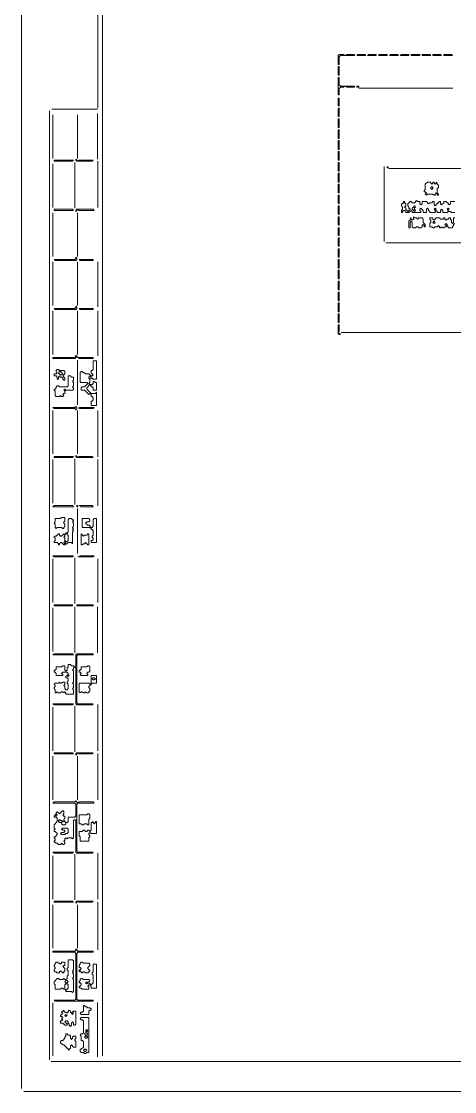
# Model space of a CAD drawing. Extents: x 67 to 2454, y 50 to 1737.
# Drawn here: x 67 to 465, y 50 to 1032 of the extents above; entities that cross this region are included whole.
import ezdxf

# ---------------------------------------------------------------- set-up
doc = ezdxf.new("R2010")
doc.units = 0
for name, color, linetype, lineweight in [('TEXT_FALLBACK_OUTLINE', 2, 'Continuous', 0), ('TRACE_STRAIGHT', 5, 'Continuous', 0), ('TRACE_TEXT_SYMBOL', 6, 'Continuous', 0)]:
    doc.layers.add(name, color=color, linetype=linetype, lineweight=lineweight)

msp = doc.modelspace()

# ---------------------------------------------------------------- linework, layer by layer
at = {"layer": 'TEXT_FALLBACK_OUTLINE', "color": 2}
for points in [[(430, 868), (428, 866), (426, 866), (425, 867), (424, 867), (422, 865), (422, 863), (423, 862), (423, 861), (424, 860), (422, 858), (420, 860), (420, 861), (419, 862), (420, 863), (420, 865), (419, 866), (419, 867), (418, 867), (418, 866), (417, 865), (416, 865), (416, 863), (417, 862), (417, 860), (416, 859), (416, 857), (417, 857), (417, 858), (418, 859), (419, 859), (420, 858), (420, 857), (423, 857), (425, 859), (426, 858), (426, 857), (434, 857), (434, 858), (433, 859), (433, 860), (434, 861), (436, 859), (436, 857), (439, 857), (439, 860), (440, 861), (441, 860), (441, 859), (442, 858), (442, 857), (447, 857), (447, 858), (448, 859), (449, 858), (449, 857), (452, 857), (452, 859), (453, 860), (454, 859), (454, 857), (458, 857), (459, 858), (461, 858)], [(465, 867), (461, 867), (461, 865), (460, 864), (459, 865), (459, 866), (458, 866), (457, 867), (455, 867), (455, 866), (453, 864), (452, 865), (452, 867), (451, 867), (449, 865), (448, 865), (448, 864), (447, 863), (446, 864), (446, 867), (445, 867), (444, 866), (442, 866), (441, 865), (439, 867), (435, 867), (435, 865), (434, 864), (433, 865), (433, 867), (431, 867), (430, 868)], [(461, 858), (462, 857), (465, 857)], [(465, 852), (464, 852), (464, 848), (463, 847), (462, 848), (462, 850), (461, 851), (461, 852), (460, 852), (459, 851), (458, 851), (457, 850), (456, 851), (456, 852), (455, 852), (454, 851), (452, 851), (451, 852), (448, 852), (446, 850), (445, 851), (445, 852), (442, 852), (442, 851), (443, 850), (443, 848), (442, 847), (442, 844), (444, 844), (445, 843), (446, 843), (447, 844), (449, 844), (450, 845), (451, 844), (451, 843), (452, 843), (453, 844), (454, 843), (455, 843), (456, 844), (457, 844), (458, 845), (459, 844), (459, 843), (463, 843), (463, 844), (464, 845), (464, 846), (465, 847)]]:
    msp.add_lwpolyline(points, dxfattribs=at)
for points in [[(426, 861), (427, 862), (428, 861), (428, 860), (427, 859), (426, 860)], [(427, 862), (428, 863), (429, 862), (428, 861)], [(427, 859), (428, 860), (429, 859), (428, 858)], [(446, 860), (447, 861), (448, 860), (447, 859)], [(458, 860), (459, 861), (460, 860), (459, 859)], [(427, 853), (427, 851), (426, 850), (425, 851), (425, 852), (424, 851), (424, 850), (423, 849), (423, 843), (424, 843), (424, 848), (425, 849), (426, 848), (426, 844), (427, 843), (429, 843), (430, 844), (431, 844), (432, 843), (434, 843), (435, 844), (435, 845), (436, 846), (437, 845), (437, 844), (438, 844), (438, 846), (436, 848), (436, 851), (435, 852), (432, 852), (431, 851), (430, 852), (428, 852)], [(445, 848), (446, 849), (447, 848), (446, 847)], [(456, 846), (457, 847), (458, 846), (457, 845)], [(104, 577), (103, 576), (98, 576), (98, 573), (97, 572), (98, 571), (98, 568), (99, 567), (100, 568), (104, 568), (105, 567), (106, 567), (106, 568), (107, 569), (107, 571), (106, 572), (106, 573), (107, 574), (107, 577)], [(111, 576), (110, 575), (110, 564), (109, 563), (108, 563), (108, 562), (107, 561), (106, 562), (104, 560), (103, 560), (102, 561), (102, 562), (101, 562), (99, 560), (97, 560), (97, 559), (98, 558), (98, 556), (97, 555), (97, 554), (100, 554), (101, 553), (101, 552), (102, 552), (102, 553), (103, 554), (104, 554), (106, 552), (107, 552), (108, 553), (109, 553), (110, 554), (113, 554), (114, 553), (114, 564), (115, 565), (114, 566), (115, 567), (114, 568), (115, 569), (115, 572), (114, 573), (115, 574), (115, 575), (114, 575), (113, 576)], [(107, 561), (108, 562), (109, 562), (110, 561), (110, 556), (109, 555), (108, 555), (107, 556), (107, 558), (106, 559), (107, 560)], [(106, 554), (107, 555), (108, 554), (107, 553)], [(106, 125), (104, 123), (105, 122), (103, 120), (103, 119), (104, 119), (105, 118), (104, 117), (105, 116), (104, 115), (103, 115), (103, 113), (105, 113), (107, 111), (109, 111), (109, 112), (110, 113), (111, 112), (111, 111), (112, 110), (113, 111), (113, 113), (114, 114), (115, 113), (115, 111), (116, 111), (117, 112), (117, 124), (115, 124), (113, 122), (112, 123), (112, 124), (111, 125), (110, 124), (110, 123), (109, 122), (108, 123), (107, 123), (106, 124)], [(107, 120), (108, 121), (109, 120), (108, 119)], [(113, 122), (114, 123), (115, 122), (114, 121)], [(122, 118), (121, 117), (122, 116), (123, 116), (124, 115), (124, 104), (123, 103), (122, 103), (121, 102), (122, 101), (122, 97), (123, 97), (124, 96), (124, 91), (122, 89), (121, 89), (121, 87), (122, 86), (124, 86), (125, 85), (126, 85), (127, 86), (129, 86), (129, 118)], [(107, 114), (108, 115), (109, 115), (110, 114), (110, 113), (109, 112)], [(108, 103), (108, 101), (107, 100), (107, 99), (105, 97), (104, 97), (103, 96), (103, 95), (105, 93), (106, 93), (111, 88), (111, 89), (112, 90), (112, 92), (113, 93), (115, 91), (117, 91), (117, 96), (116, 97), (116, 98), (117, 99), (117, 101), (115, 101), (114, 100), (114, 99), (113, 98), (112, 99), (112, 102), (110, 102), (109, 103)], [(125, 103), (126, 104), (127, 104), (128, 103), (127, 102), (126, 102)], [(125, 100), (126, 101), (127, 101), (128, 100), (127, 99), (126, 99)], [(126, 106), (127, 107), (128, 106), (127, 105)], [(124, 88), (125, 89), (126, 89), (127, 88), (126, 87), (125, 87)]]:
    msp.add_lwpolyline(points, close=True, dxfattribs=at)
at = {"layer": 'TRACE_STRAIGHT', "color": 5}
for p, q in [((67.04, 1734.12), (67.04, 52.88)), ((137.26, 1707.88), (137.27, 952.88)), ((141.47, 82.88), (141.49, 1704.12)), ((376.87, 971.28), (463.13, 971.25)), ((92.87, 950.38), (92.87, 79.12)), ((95, 952), (137, 952)), ((95.87, 906.62), (95.9, 946.63)), ((118.57, 906.62), (118.62, 946.63)), ((137, 948), (137, 906)), ((137.28, 861.63), (137.3, 904.13)), ((95.87, 861.62), (95.9, 901.63)), ((116, 903), (116, 861)), ((400.14, 830.37), (400.14, 899.12)), ((404.37, 897.39), (484.38, 897.41)), ((95.89, 856.62), (95.89, 816.62)), ((118.61, 856.62), (118.61, 816.62)), ((401.87, 829.3), (486.88, 829.29)), ((95.87, 811.63), (95.9, 771.62)), ((118.57, 811.63), (118.62, 771.62)), ((137.28, 811.62), (137.3, 770.37)), ((95.87, 766.63), (95.9, 726.62)), ((118.57, 766.63), (118.62, 726.62)), ((137.28, 766.62), (137.3, 725.37)), ((360.62, 746.99), (525.62, 747)), ((118.42, 721.63), (118.52, 680.37)), ((95.88, 635.38), (95.88, 675.38)), ((118.57, 675.38), (118.62, 635.37)), ((137.25, 675.38), (137.33, 632.87)), ((95.88, 590.38), (95.88, 630.38)), ((116, 631), (116, 589)), ((137.25, 630.38), (137.33, 587.87)), ((118.42, 544.12), (118.51, 585.37)), ((95.88, 539.12), (95.88, 499.12)), ((116, 540), (116, 498)), ((137.27, 539.12), (137.27, 499.12)), ((95.88, 494.12), (95.88, 454.12)), ((116, 495), (116, 453)), ((137, 495), (137, 453)), ((95.88, 402.88), (95.88, 362.88)), ((116, 404), (116, 362)), ((137.25, 362.87), (137.33, 405.38)), ((95.88, 357.88), (95.88, 317.88)), ((118.57, 317.87), (118.62, 357.88)), ((137.25, 317.87), (137.33, 360.38)), ((95.87, 226.62), (95.9, 266.63)), ((116, 268), (116, 226)), ((137.28, 226.63), (137.3, 269.13)), ((95.89, 221.62), (95.89, 181.62)), ((118.61, 221.62), (118.61, 181.62)), ((137.29, 224.12), (137.29, 180.38)), ((95.88, 82.88), (95.88, 131.62)), ((137, 132), (137, 82)), ((94.37, 77.73), (2425.62, 77.66)), ((69.38, 50.11), (2451.88, 50.11))]:
    msp.add_line(p, q, dxfattribs=at)
at = {"layer": 'TRACE_TEXT_SYMBOL', "color": 6}
for points in [[(359, 1002), (358, 1001), (358, 993), (359, 993), (359, 1000), (360, 1001), (373, 1001), (373, 1002), (366, 1002), (365, 1001), (364, 1001), (363, 1002)], [(376, 1002), (375, 1001), (383, 1001), (383, 1002)], [(386, 1002), (385, 1001), (393, 1001), (393, 1002)], [(396, 1002), (395, 1001), (403, 1001), (403, 1002)], [(406, 1002), (405, 1001), (413, 1001), (413, 1002)], [(416, 1002), (415, 1001), (423, 1001), (423, 1002)], [(425, 1002), (425, 1001), (433, 1001), (433, 1002)], [(435, 1002), (435, 1001), (443, 1001), (442, 1002)], [(445, 1002), (445, 1001), (453, 1001), (452, 1002)], [(455, 1002), (455, 1001), (463, 1001), (462, 1002)], [(358, 991), (358, 983), (359, 983), (359, 991)], [(358, 981), (358, 965), (359, 965), (359, 971), (360, 972), (363, 972), (364, 973), (365, 973), (366, 972), (373, 972), (373, 973), (360, 973), (359, 974), (359, 981)], [(375, 973), (377, 973), (377, 972), (375, 972)], [(358, 962), (358, 955), (359, 955), (359, 962)], [(359, 953), (358, 952), (358, 945), (359, 945)], [(358, 943), (358, 935), (359, 935), (359, 943)], [(358, 933), (358, 925), (359, 925), (359, 933)], [(358, 923), (358, 915), (359, 915), (359, 923)], [(97, 905), (97, 904), (114, 904), (115, 905)], [(117, 906), (117, 905), (118, 904), (132, 904), (133, 905), (120, 905), (119, 904)], [(358, 913), (358, 905), (359, 905), (359, 913)], [(358, 903), (358, 895), (359, 895), (359, 903)], [(403, 899), (404, 899), (404, 898), (403, 898)], [(358, 893), (358, 885), (359, 885), (359, 893)], [(440, 885), (438, 883), (438, 878), (437, 877), (437, 876), (438, 876), (439, 875), (438, 874), (439, 873), (440, 874), (445, 874), (446, 873), (447, 873), (447, 874), (448, 875), (449, 874), (449, 873), (450, 873), (450, 874), (449, 875), (449, 879), (450, 880), (450, 882), (449, 883), (449, 884), (448, 885), (448, 884), (447, 883), (446, 884), (446, 885), (445, 885), (445, 884), (444, 883), (443, 884), (443, 885)], [(358, 883), (358, 875), (359, 875), (359, 883)], [(443, 880), (444, 881), (445, 880), (445, 879), (444, 878), (443, 879)], [(358, 873), (358, 866), (359, 865), (359, 873)], [(97, 860), (97, 859), (115, 859), (114, 860)], [(118, 860), (117, 859), (117, 858), (119, 860), (120, 859), (134, 859), (133, 860)], [(358, 863), (358, 856), (359, 855), (359, 863)], [(358, 853), (358, 846), (359, 845), (359, 853)], [(358, 843), (358, 836), (359, 836), (359, 843)], [(359, 834), (358, 833), (358, 826), (359, 826)], [(117, 816), (117, 815), (116, 814), (97, 814), (98, 813), (117, 813), (118, 814), (118, 815)], [(359, 824), (358, 823), (358, 816), (359, 816)], [(120, 814), (121, 813), (133, 813), (133, 814)], [(358, 814), (358, 806), (359, 806), (359, 814)], [(358, 804), (358, 796), (359, 796), (359, 804)], [(358, 794), (358, 786), (359, 786), (359, 794)], [(358, 784), (358, 776), (359, 776), (359, 784)], [(117, 771), (117, 770), (116, 769), (97, 769), (98, 768), (117, 768), (118, 769), (118, 770)], [(120, 769), (121, 768), (133, 768), (133, 769)], [(358, 774), (358, 766), (359, 766), (359, 774)], [(358, 764), (358, 756), (359, 756), (359, 764)], [(358, 754), (358, 746), (359, 745), (360, 745), (358, 747), (359, 748), (359, 754)], [(117, 726), (117, 725), (116, 724), (96, 724), (96, 723), (116, 723), (118, 725), (120, 723), (133, 723), (133, 724), (119, 724)], [(133, 721), (133, 713), (132, 712), (131, 712), (131, 710), (133, 708), (132, 707), (131, 707), (129, 709), (126, 709), (125, 710), (124, 710), (123, 711), (122, 711), (121, 710), (121, 701), (127, 701), (128, 700), (125, 697), (123, 697), (122, 696), (122, 694), (125, 694), (129, 690), (130, 691), (131, 690), (131, 688), (132, 688), (133, 687), (133, 685), (132, 684), (131, 684), (131, 680), (136, 680), (136, 692), (135, 691), (131, 691), (127, 695), (127, 696), (130, 699), (131, 698), (131, 697), (132, 697), (133, 696), (133, 694), (136, 694), (136, 701), (135, 701), (134, 702), (133, 702), (133, 700), (132, 699), (130, 699), (129, 700), (130, 701), (130, 704), (131, 705), (132, 705), (133, 704), (136, 704), (136, 721)], [(100, 713), (99, 712), (99, 711), (100, 710), (99, 709), (97, 709), (97, 707), (99, 707), (100, 706), (100, 704), (101, 704), (101, 706), (102, 707), (103, 706), (104, 706), (105, 705), (105, 704), (106, 703), (107, 703), (107, 705), (105, 707), (107, 709), (107, 711), (106, 712), (102, 712), (101, 713)], [(101, 710), (102, 711), (103, 711), (105, 709), (104, 708), (103, 708)], [(110, 707), (110, 698), (109, 697), (102, 697), (101, 698), (100, 698), (99, 697), (99, 696), (98, 695), (97, 695), (97, 694), (98, 693), (98, 689), (99, 688), (102, 688), (103, 689), (104, 688), (105, 688), (106, 689), (105, 690), (106, 691), (107, 691), (107, 693), (108, 694), (114, 694), (115, 695), (115, 696), (114, 697), (115, 698), (115, 701), (114, 702), (115, 703), (115, 706), (113, 706), (112, 707)], [(129, 706), (130, 707), (131, 706), (131, 705), (130, 704), (129, 705)], [(106, 694), (107, 695), (108, 694), (107, 693)], [(117, 679), (116, 678), (96, 678), (97, 677), (116, 677), (117, 676), (118, 677), (118, 678)], [(120, 678), (120, 677), (133, 677), (134, 678)], [(97, 633), (97, 632), (114, 632), (115, 633)], [(117, 634), (117, 633), (118, 632), (133, 632), (132, 633), (120, 633), (119, 632)], [(97, 588), (96, 587), (115, 587), (114, 588)], [(118, 588), (119, 588), (119, 587), (118, 587)], [(120, 588), (121, 588), (122, 587), (133, 587), (132, 588)], [(123, 576), (123, 568), (130, 568), (131, 567), (131, 566), (132, 566), (133, 565), (133, 561), (132, 560), (132, 559), (133, 558), (133, 557), (132, 556), (131, 556), (131, 554), (136, 554), (136, 576), (134, 576), (133, 575), (133, 569), (132, 568), (131, 568), (130, 569), (130, 570), (128, 570), (126, 572), (127, 573), (129, 573), (130, 574), (130, 575), (129, 576)], [(122, 562), (122, 552), (123, 552), (124, 553), (125, 553), (126, 554), (128, 552), (129, 552), (129, 562), (128, 562), (127, 561), (125, 561), (124, 560)], [(96, 542), (97, 541), (114, 541), (115, 542)], [(121, 542), (120, 541), (119, 541), (133, 541), (134, 542)], [(97, 497), (97, 496), (114, 496), (114, 497)], [(118, 497), (118, 496), (133, 496), (133, 497)], [(97, 452), (96, 451), (115, 451), (114, 452)], [(109, 432), (110, 433), (111, 432), (110, 431)], [(128, 441), (127, 440), (122, 440), (122, 438), (121, 437), (120, 437), (120, 435), (121, 435), (122, 434), (121, 433), (122, 432), (128, 432), (128, 433), (127, 434), (128, 435), (129, 435), (130, 436), (130, 440), (129, 441)], [(131, 432), (131, 425), (130, 424), (129, 425), (120, 425), (120, 417), (121, 416), (122, 417), (123, 417), (124, 416), (125, 416), (126, 417), (127, 416), (129, 416), (129, 417), (130, 418), (130, 420), (129, 421), (129, 422), (132, 425), (136, 425), (136, 432)], [(132, 429), (133, 430), (134, 430), (135, 429), (134, 428), (133, 428)], [(96, 406), (97, 405), (114, 405), (115, 406)], [(97, 361), (97, 360), (115, 360), (114, 361)], [(118, 361), (117, 360), (117, 359), (119, 361), (120, 360), (132, 360), (133, 361)], [(98, 304), (99, 305), (100, 304), (99, 303)], [(128, 305), (127, 304), (120, 304), (120, 296), (122, 296), (123, 295), (124, 295), (125, 296), (127, 296), (128, 295), (129, 295), (129, 300), (130, 301), (130, 304), (129, 305)], [(101, 299), (102, 300), (103, 299), (104, 299), (105, 298), (104, 297), (102, 297), (101, 298)], [(104, 297), (105, 298), (107, 298), (108, 297), (108, 296), (107, 295), (105, 295), (104, 296)], [(133, 298), (132, 297), (131, 297), (131, 290), (130, 289), (129, 290), (128, 290), (127, 289), (126, 289), (125, 290), (124, 290), (123, 289), (120, 289), (120, 285), (121, 284), (121, 280), (129, 280), (129, 283), (130, 284), (130, 285), (129, 286), (129, 287), (130, 288), (131, 287), (136, 287), (136, 298), (135, 298), (135, 297), (134, 296), (133, 297)], [(104, 291), (105, 292), (109, 292), (110, 291), (110, 288), (109, 287), (108, 287), (107, 286), (104, 286), (103, 287), (104, 288), (106, 288), (107, 289), (107, 290), (105, 290)], [(96, 270), (97, 269), (114, 269), (115, 270)], [(97, 225), (97, 224), (115, 224), (114, 225)], [(118, 225), (117, 224), (117, 223), (119, 225), (120, 224), (132, 224), (133, 225)], [(117, 181), (117, 180), (116, 179), (96, 179), (96, 178), (116, 178), (117, 177), (117, 135), (116, 134), (97, 134), (98, 133), (133, 133), (133, 134), (119, 134), (118, 135), (118, 177), (119, 178), (133, 178), (133, 179), (119, 179)], [(110, 171), (110, 164), (109, 163), (109, 162), (110, 161), (110, 157), (109, 156), (109, 154), (108, 153), (107, 153), (106, 154), (105, 153), (102, 153), (101, 154), (100, 154), (97, 151), (97, 149), (98, 148), (98, 144), (103, 144), (104, 145), (105, 145), (106, 144), (107, 144), (108, 143), (108, 142), (113, 142), (114, 141), (115, 142), (115, 153), (114, 154), (115, 155), (115, 158), (114, 159), (115, 160), (114, 161), (115, 162), (115, 170), (114, 171)], [(99, 169), (98, 168), (98, 167), (97, 166), (97, 165), (98, 164), (98, 163), (97, 162), (97, 161), (98, 160), (99, 160), (100, 159), (102, 159), (102, 160), (103, 161), (105, 159), (106, 159), (106, 160), (107, 161), (107, 163), (105, 165), (106, 166), (107, 166), (107, 169), (104, 169), (104, 168), (103, 167), (102, 168), (101, 168), (100, 169)], [(122, 169), (121, 168), (121, 167), (120, 166), (120, 164), (121, 164), (122, 163), (121, 162), (120, 162), (120, 160), (121, 161), (122, 160), (122, 159), (123, 159), (124, 160), (125, 160), (126, 159), (128, 159), (130, 161), (130, 162), (129, 162), (128, 163), (128, 164), (130, 166), (130, 167), (129, 168), (124, 168), (123, 169)], [(133, 167), (133, 160), (132, 159), (132, 158), (133, 157), (133, 150), (131, 148), (129, 150), (129, 151), (130, 152), (129, 153), (124, 153), (123, 154), (122, 154), (121, 153), (121, 152), (120, 151), (120, 150), (121, 150), (122, 149), (122, 148), (121, 147), (120, 147), (120, 146), (121, 145), (122, 145), (123, 144), (129, 144), (129, 146), (128, 147), (129, 148), (130, 148), (131, 147), (131, 145), (136, 145), (136, 167)], [(107, 151), (108, 152), (109, 152), (110, 151), (109, 150), (108, 150)], [(107, 148), (108, 149), (109, 149), (110, 148), (110, 145), (108, 143), (107, 144)], [(126, 150), (127, 151), (128, 150), (127, 149)], [(124, 129), (124, 124), (123, 123), (122, 123), (121, 122), (122, 121), (129, 121), (129, 124), (130, 125), (131, 125), (131, 126), (130, 127), (128, 127), (127, 128), (126, 128), (125, 129)]]:
    msp.add_lwpolyline(points, close=True, dxfattribs=at)
for points in [[(118, 452), (117, 451), (117, 441), (116, 440), (115, 441), (113, 441), (112, 442), (110, 442), (110, 440), (109, 439), (109, 437), (108, 436), (107, 437), (107, 441), (105, 441), (104, 440), (99, 440), (99, 438), (98, 437), (97, 437), (97, 435), (98, 435), (99, 434), (99, 432), (105, 432), (105, 433), (104, 434), (105, 435), (109, 435), (110, 434), (110, 433), (108, 431), (108, 430), (109, 430), (110, 429), (110, 427), (109, 426), (109, 425), (110, 424), (110, 420), (109, 419), (108, 419), (107, 420), (107, 422), (106, 423), (107, 424), (107, 426), (105, 426), (104, 425), (103, 425), (102, 426), (101, 425), (98, 425), (97, 424), (98, 423), (98, 422), (97, 421), (97, 420), (98, 419), (98, 416), (99, 416), (100, 417), (101, 416), (103, 416)], [(103, 416), (104, 417), (105, 417), (106, 416), (107, 417), (108, 416), (108, 415), (115, 415), (115, 419), (114, 420), (115, 421), (115, 424), (114, 425), (115, 426), (115, 436), (114, 437), (115, 438), (115, 439), (116, 440), (117, 439), (117, 406), (118, 405), (132, 405), (133, 406), (119, 406), (118, 407), (118, 450), (119, 451), (133, 451), (133, 452), (118, 452)], [(117, 317), (116, 316), (97, 316), (96, 315), (116, 315), (117, 314), (117, 303), (116, 302), (110, 302), (110, 298), (109, 297), (108, 297), (106, 299), (106, 300), (107, 301), (107, 303), (106, 303), (105, 304), (106, 305), (106, 307), (105, 308), (102, 305), (100, 307), (99, 306), (99, 305), (97, 303), (97, 302), (99, 302), (100, 301), (100, 298), (97, 295), (97, 292), (98, 291), (97, 290), (97, 289), (98, 289), (100, 287), (100, 286), (98, 284), (97, 284), (97, 283), (98, 282), (98, 281), (97, 280), (97, 279), (98, 279), (99, 278), (100, 278), (101, 277), (103, 277), (104, 278), (105, 277), (106, 277), (107, 278), (107, 279), (106, 280), (107, 281), (107, 282), (108, 283), (109, 282), (110, 283), (113, 283), (114, 282), (115, 283)], [(115, 283), (115, 299), (116, 300), (117, 299), (117, 270), (118, 269), (132, 269), (133, 270), (119, 270), (118, 271), (118, 314), (119, 315), (134, 315), (133, 316), (120, 316), (119, 315), (117, 317)]]:
    msp.add_lwpolyline(points, dxfattribs=at)

doc.saveas('drawing.dxf')
